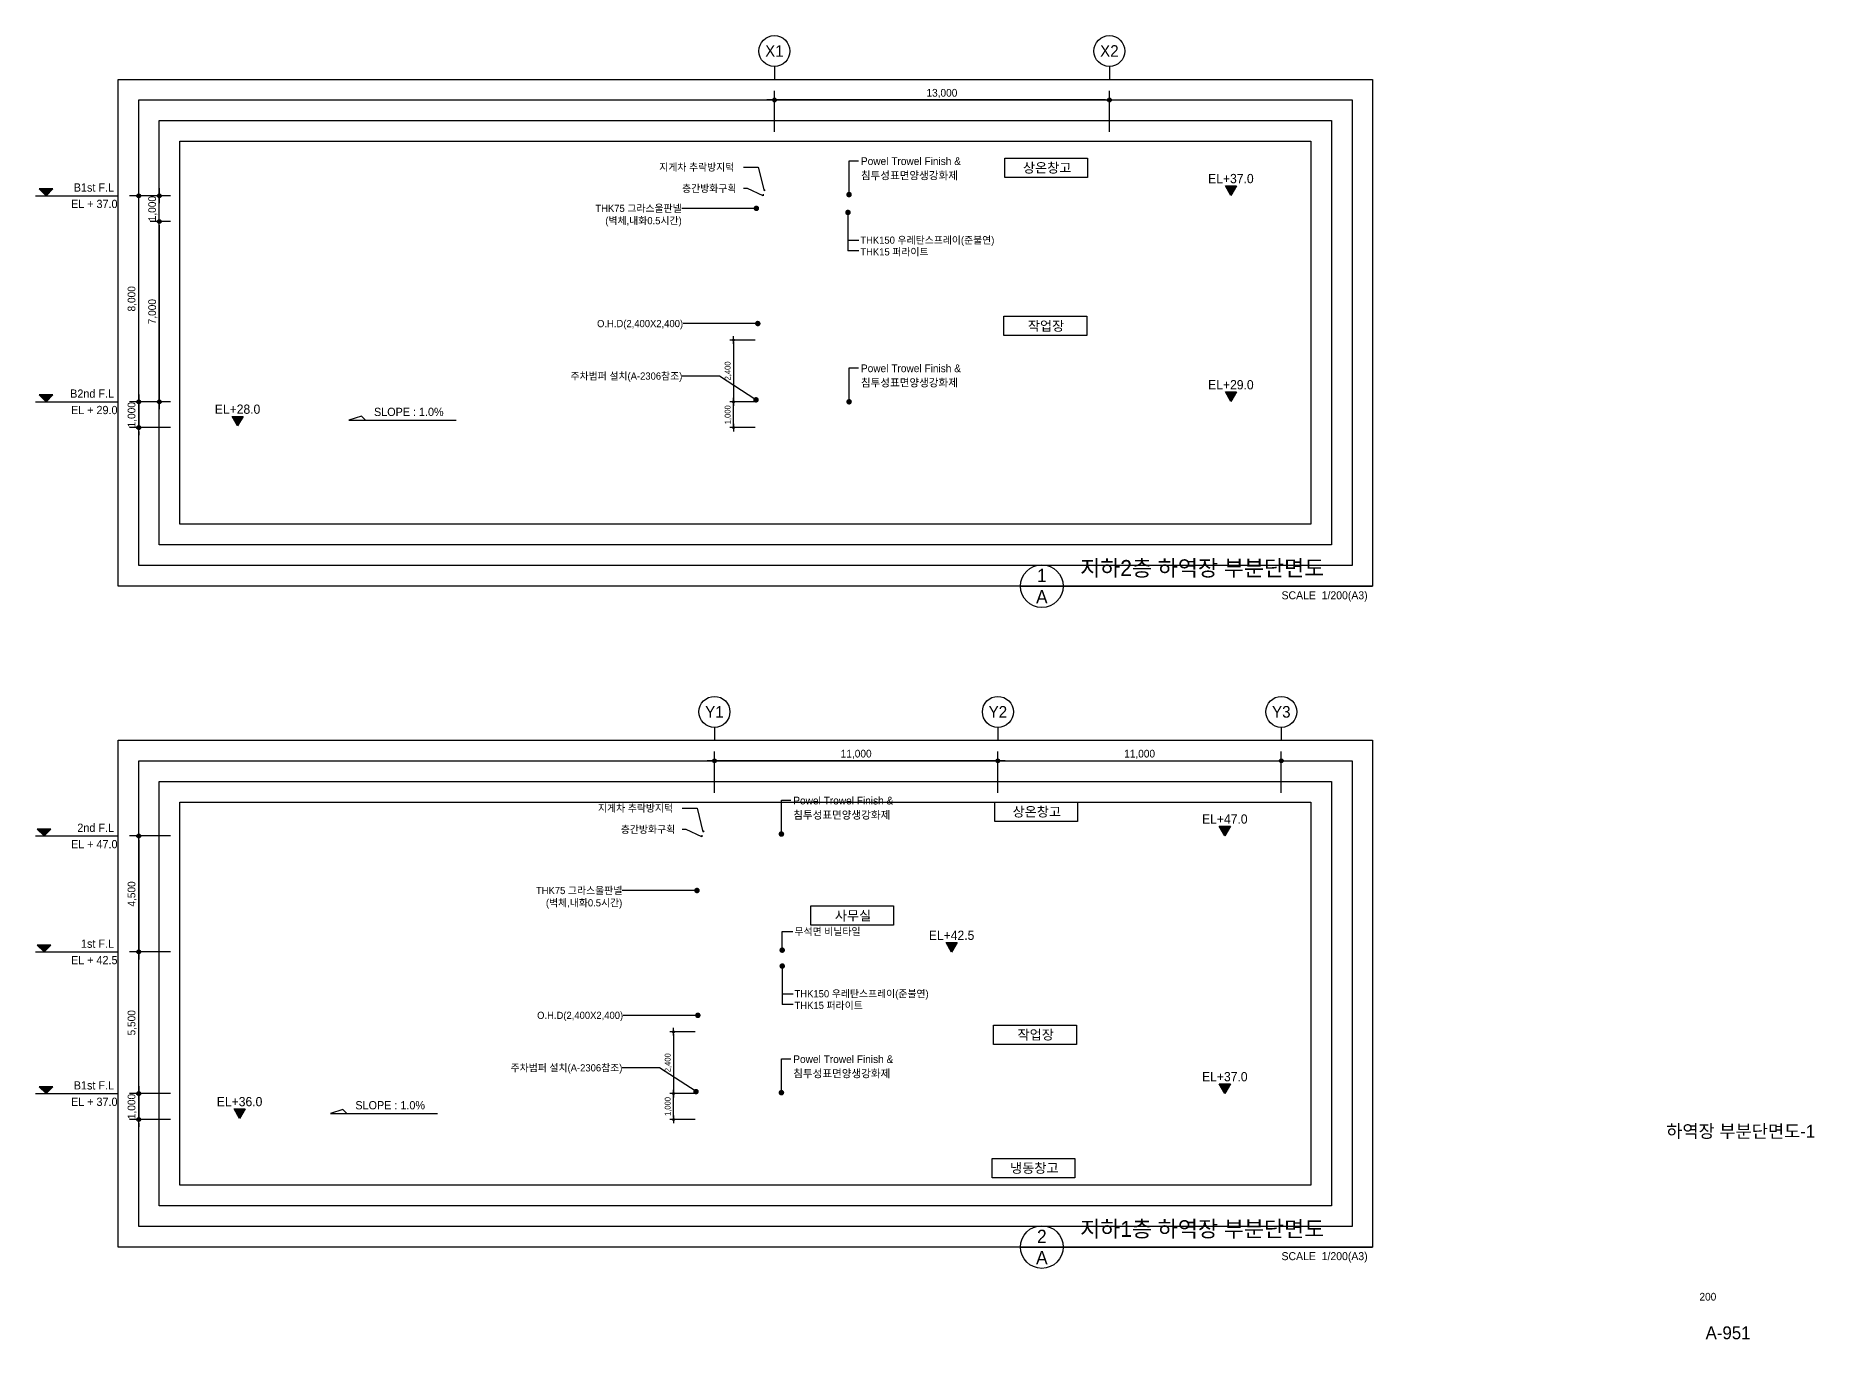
# Model space of a CAD drawing. Header units: millimetres. Extents: x 12103 to 165139, y 2913 to 53520.
# Drawn here: x 12103 to 81140, y 2913 to 53520 of the extents above; entities that cross this region are included whole.
import ezdxf
from ezdxf.enums import TextEntityAlignment as Align

# ---------------------------------------------------------------- set-up
doc = ezdxf.new("R2010")
doc.units = ezdxf.units.MM
for name, color, linetype in [('$ZCDB_AUDIT_GENERATED_600D18', 7, 'Continuous'), ('4A.TEC FORM-TEXT', 3, 'Continuous'), ('4A.TEC TEXT', 7, 'Continuous'), ('4A.TEC TEXT 2', 3, 'Continuous'), ('4A.TEC 심볼', 7, 'Continuous'), ('MK', 7, 'Continuous'), ('㈜SE&C DIM', 7, 'Continuous'), ('㈜SE&C TEXT 1', 3, 'Continuous'), ('㈜SE&C 벽체 3', 4, 'Continuous'), ('㈜SE&C 심볼', 7, 'Continuous')]:
    doc.layers.add(name, color=color, linetype=linetype)
doc.layers.add('DEFPOINT', color=135, linetype='Continuous', plot=False)
doc.styles.add('ARTINT-A1.$0$돋움', font='')
doc.styles.add('GHS', font='malgun.ttf')
doc.styles.add('나눔고딕', font='')
doc.styles.add('돋움', font='')
doc.styles.add('돋음체', font='')
doc.styles.add('울릉도L', font='')
doc.styles.get('ARTINT-A1.$0$돋움').set_extended_font_data('Dotum')
doc.styles.get('나눔고딕').set_extended_font_data('Dotum')
doc.styles.get('돋움').set_extended_font_data('Dotum')
doc.styles.get('돋음체').set_extended_font_data('Dotum')
doc.styles.get('울릉도L').set_extended_font_data('Dotum')
doc.dimstyles.new('DIM_600(외부치수)', dxfattribs={"dimscale": 400, "dimtxt": 3.3, "dimasz": 1, "dimexe": 2, "dimexo": 2, "dimgap": 1, "dimtad": 1, "dimdec": 0, "dimdsep": 46, "dimlunit": 6, "dimtxsty": '나눔고딕', "dimblk1": 'DIMDOT', "dimblk2": 'DIMDOT', "dimsah": 1, "dimcen": 2.5, "dimdle": 1.5, "dimclrd": 8, "dimclre": 8, "dimclrt": 3, "dimadec": 0, "dimazin": 0, "dimtfac": 1, "dimtdec": 0, "dimtix": 1, "dimtmove": 2, "dimatfit": 3, "dimldrblk": 'DIMDOT', "dimfxl": 1, "dimtvp": 1, "dimtolj": 1, "dimtzin": 0, "dimarcsym": 0})

# ---------------------------------------------------------------- blocks, each defined once
blk = doc.blocks.new('ccs122')
at = {"layer": '4A.TEC 심볼'}
blk.add_line((0, 8), (0, 3), dxfattribs=at)
blk.add_circle((0, 14), 6, dxfattribs=at)
at = {"layer": '4A.TEC TEXT 2', "color": 3, "style": 'GHS'}
blk.add_attdef('NO', text='', height=4.5, dxfattribs=at).set_placement((-0.01, 14.02), align=Align.MIDDLE_CENTER)
blk = doc.blocks.new('DIMDOT')
at = {"color": 0}
blk.add_line((-2, 0), (2, 0), dxfattribs=at)
for radius in [0.5, 0.25]:
    blk.add_circle((0, 0), radius, dxfattribs=at)
blk = doc.blocks.new('*D9')
at = {"layer": '$ZCDB_AUDIT_GENERATED_600D18', "color": 8, "lineweight": -2, "transparency": 16777216}
for p, q in [((40777, 49780), (40777, 51380)), ((53777, 49780), (53777, 51380)), ((53633, 51020), (40921, 51020))]:
    blk.add_line(p, q, dxfattribs=at)
at = {"layer": 'Defpoints', "color": 0, "transparency": 16777216}
for p in [(40777, 51020), (40777, 49420), (53777, 49420)]:
    blk.add_point(p, dxfattribs=at)
at = {"layer": '$ZCDB_AUDIT_GENERATED_600D18', "color": 8, "lineweight": -2, "transparency": 16777216, "xscale": 144, "yscale": 144, "zscale": 144, "rotation": 180}
blk.add_blockref('DIMDOT', (40777, 51020), dxfattribs=at)
at = {"layer": '$ZCDB_AUDIT_GENERATED_600D18', "color": 8, "lineweight": -2, "transparency": 16777216, "xscale": 144, "yscale": 144, "zscale": 144}
blk.add_blockref('DIMDOT', (53777, 51020), dxfattribs=at)
at = {"layer": '$ZCDB_AUDIT_GENERATED_600D18', "color": 3, "transparency": 16777216, "insert": (47277, 51271), "char_height": 300, "attachment_point": 5, "style": '나눔고딕'}
blk.add_mtext('\\A1;13,000', dxfattribs=at)
blk = doc.blocks.new('*D10')
at = {"layer": '$ZCDB_AUDIT_GENERATED_600D18', "color": 8, "lineweight": -2, "transparency": 16777216}
for p, q in [((38450, 24130), (38450, 25730)), ((49450, 24130), (49450, 25730)), ((49306, 25370), (38594, 25370))]:
    blk.add_line(p, q, dxfattribs=at)
at = {"layer": 'Defpoints', "color": 0, "transparency": 16777216}
for p in [(38450, 25370), (38450, 23770), (49450, 23770)]:
    blk.add_point(p, dxfattribs=at)
at = {"layer": '$ZCDB_AUDIT_GENERATED_600D18', "color": 8, "lineweight": -2, "transparency": 16777216, "xscale": 144, "yscale": 144, "zscale": 144, "rotation": 180}
blk.add_blockref('DIMDOT', (38450, 25370), dxfattribs=at)
at = {"layer": '$ZCDB_AUDIT_GENERATED_600D18', "color": 8, "lineweight": -2, "transparency": 16777216, "xscale": 144, "yscale": 144, "zscale": 144}
blk.add_blockref('DIMDOT', (49450, 25370), dxfattribs=at)
at = {"layer": '$ZCDB_AUDIT_GENERATED_600D18', "color": 3, "transparency": 16777216, "insert": (43950, 25621), "char_height": 300, "attachment_point": 5, "style": '나눔고딕'}
blk.add_mtext('\\A1;11,000', dxfattribs=at)
blk = doc.blocks.new('*D11')
at = {"layer": '$ZCDB_AUDIT_GENERATED_600D18', "color": 8, "lineweight": -2, "transparency": 16777216}
for p, q in [((49450, 24130), (49450, 25730)), ((60450, 24130), (60450, 25730)), ((49594, 25370), (60306, 25370))]:
    blk.add_line(p, q, dxfattribs=at)
at = {"layer": 'Defpoints', "color": 0, "transparency": 16777216}
for p in [(60450, 25370), (49450, 23770), (60450, 23770)]:
    blk.add_point(p, dxfattribs=at)
at = {"layer": '$ZCDB_AUDIT_GENERATED_600D18', "color": 8, "lineweight": -2, "transparency": 16777216, "xscale": 144, "yscale": 144, "zscale": 144, "rotation": 180}
blk.add_blockref('DIMDOT', (49450, 25370), dxfattribs=at)
at = {"layer": '$ZCDB_AUDIT_GENERATED_600D18', "color": 8, "lineweight": -2, "transparency": 16777216, "xscale": 144, "yscale": 144, "zscale": 144}
blk.add_blockref('DIMDOT', (60450, 25370), dxfattribs=at)
at = {"layer": '$ZCDB_AUDIT_GENERATED_600D18', "color": 3, "transparency": 16777216, "insert": (54950, 25621), "char_height": 300, "attachment_point": 5, "style": '나눔고딕'}
blk.add_mtext('\\A1;11,000', dxfattribs=at)
blk = doc.blocks.new('A$Ce075d0a7')
at = {"layer": '㈜SE&C 심볼', "color": 1}
for p, q in [((107, 1419), (468, 1419)), ((107, 107), (107, 1419))]:
    blk.add_line(p, q, dxfattribs=at)
at = {"layer": '㈜SE&C 심볼', "color": 1, "const_width": 107}
blk.add_lwpolyline([(107, 53, 1), (107, 160, 1)], format="xyb", close=True, dxfattribs=at)
at = {"layer": '4A.TEC TEXT', "style": '돋움'}
for s, p in [('Powel Trowel Finish &', (567, 1406)), ('침투성표면양생강화제', (567, 849))]:
    blk.add_text(s, height=300, dxfattribs=at).set_placement(p, align=Align.MIDDLE_LEFT)
blk = doc.blocks.new('*D16')
at = {"layer": '$ZCDB_AUDIT_GENERATED_600D18', "color": 8, "lineweight": -2, "transparency": 16777216}
for p, q in [((17345, 47303), (16545, 47303)), ((16905, 47447), (16905, 47591)), ((16905, 46303), (16905, 47303)), ((17345, 46303), (16545, 46303)), ((16905, 46159), (16905, 46015))]:
    blk.add_line(p, q, dxfattribs=at)
at = {"layer": 'Defpoints', "color": 0, "transparency": 16777216}
for p in [(16905, 47303), (17705, 47303), (17705, 46303)]:
    blk.add_point(p, dxfattribs=at)
at = {"layer": '$ZCDB_AUDIT_GENERATED_600D18', "color": 8, "lineweight": -2, "transparency": 16777216, "xscale": 144, "yscale": 144, "zscale": 144}
for p, rotation in [((16905, 47303), 270), ((16905, 46303), 90)]:
    blk.add_blockref('DIMDOT', p, dxfattribs=dict(at, rotation=rotation))
at = {"layer": '$ZCDB_AUDIT_GENERATED_600D18', "color": 3, "transparency": 16777216, "insert": (16654, 46803), "char_height": 300, "attachment_point": 5, "rotation": 90, "style": '나눔고딕'}
blk.add_mtext('\\A1;1,000', dxfattribs=at)
blk = doc.blocks.new('*D17')
at = {"layer": '$ZCDB_AUDIT_GENERATED_600D18', "color": 8, "lineweight": -2, "transparency": 16777216}
for p, q in [((17345, 47303), (15745, 47303)), ((16105, 39447), (16105, 47159)), ((17345, 39303), (15745, 39303))]:
    blk.add_line(p, q, dxfattribs=at)
at = {"layer": 'Defpoints', "color": 0, "transparency": 16777216}
for p in [(16105, 47303), (17705, 47303), (17705, 39303)]:
    blk.add_point(p, dxfattribs=at)
at = {"layer": '$ZCDB_AUDIT_GENERATED_600D18', "color": 8, "lineweight": -2, "transparency": 16777216, "xscale": 144, "yscale": 144, "zscale": 144}
for p, rotation in [((16105, 47303), 90), ((16105, 39303), 270)]:
    blk.add_blockref('DIMDOT', p, dxfattribs=dict(at, rotation=rotation))
at = {"layer": '$ZCDB_AUDIT_GENERATED_600D18', "color": 3, "transparency": 16777216, "insert": (15854, 43303), "char_height": 300, "attachment_point": 5, "rotation": 90, "style": '나눔고딕'}
blk.add_mtext('\\A1;8,000', dxfattribs=at)
blk = doc.blocks.new('*D18')
at = {"layer": '$ZCDB_AUDIT_GENERATED_600D18', "color": 8, "lineweight": -2, "transparency": 16777216}
for p, q in [((17345, 46303), (16545, 46303)), ((16905, 46159), (16905, 39447)), ((17345, 39303), (16545, 39303))]:
    blk.add_line(p, q, dxfattribs=at)
at = {"layer": 'Defpoints', "color": 0, "transparency": 16777216}
for p in [(17705, 46303), (16905, 39303), (17705, 39303)]:
    blk.add_point(p, dxfattribs=at)
at = {"layer": '$ZCDB_AUDIT_GENERATED_600D18', "color": 8, "lineweight": -2, "transparency": 16777216, "xscale": 144, "yscale": 144, "zscale": 144}
for p, rotation in [((16905, 46303), 90), ((16905, 39303), 270)]:
    blk.add_blockref('DIMDOT', p, dxfattribs=dict(at, rotation=rotation))
at = {"layer": '$ZCDB_AUDIT_GENERATED_600D18', "color": 3, "transparency": 16777216, "insert": (16654, 42803), "char_height": 300, "attachment_point": 5, "rotation": 90, "style": '나눔고딕'}
blk.add_mtext('\\A1;7,000', dxfattribs=at)
blk = doc.blocks.new('*D19')
at = {"layer": '$ZCDB_AUDIT_GENERATED_600D18', "color": 8, "lineweight": -2, "transparency": 16777216}
for p, q in [((16105, 39447), (16105, 39591)), ((17345, 39303), (15745, 39303)), ((16105, 39303), (16105, 38303)), ((17345, 38303), (15745, 38303)), ((16105, 38159), (16105, 38015))]:
    blk.add_line(p, q, dxfattribs=at)
at = {"layer": 'Defpoints', "color": 0, "transparency": 16777216}
for p in [(17705, 39303), (16105, 38303), (17705, 38303)]:
    blk.add_point(p, dxfattribs=at)
at = {"layer": '$ZCDB_AUDIT_GENERATED_600D18', "color": 8, "lineweight": -2, "transparency": 16777216, "xscale": 144, "yscale": 144, "zscale": 144}
for p, rotation in [((16105, 39303), 270), ((16105, 38303), 90)]:
    blk.add_blockref('DIMDOT', p, dxfattribs=dict(at, rotation=rotation))
at = {"layer": '$ZCDB_AUDIT_GENERATED_600D18', "color": 3, "transparency": 16777216, "insert": (15854, 38803), "char_height": 300, "attachment_point": 5, "rotation": 90, "style": '나눔고딕'}
blk.add_mtext('\\A1;1,000', dxfattribs=at)
blk = doc.blocks.new('*D20')
at = {"layer": '$ZCDB_AUDIT_GENERATED_600D18', "color": 8, "lineweight": -2, "transparency": 16777216}
for p, q in [((17345, 17953), (15745, 17953)), ((16105, 12597), (16105, 17809)), ((17345, 12453), (15745, 12453))]:
    blk.add_line(p, q, dxfattribs=at)
at = {"layer": 'Defpoints', "color": 0, "transparency": 16777216}
for p in [(16105, 17953), (17705, 17953), (17705, 12453)]:
    blk.add_point(p, dxfattribs=at)
at = {"layer": '$ZCDB_AUDIT_GENERATED_600D18', "color": 8, "lineweight": -2, "transparency": 16777216, "xscale": 144, "yscale": 144, "zscale": 144}
for p, rotation in [((16105, 17953), 90), ((16105, 12453), 270)]:
    blk.add_blockref('DIMDOT', p, dxfattribs=dict(at, rotation=rotation))
at = {"layer": '$ZCDB_AUDIT_GENERATED_600D18', "color": 3, "transparency": 16777216, "insert": (15854, 15203), "char_height": 300, "attachment_point": 5, "rotation": 90, "style": '나눔고딕'}
blk.add_mtext('\\A1;5,500', dxfattribs=at)
blk = doc.blocks.new('*D21')
at = {"layer": '$ZCDB_AUDIT_GENERATED_600D18', "color": 8, "lineweight": -2, "transparency": 16777216}
for p, q in [((17345, 12453), (15745, 12453)), ((16105, 12597), (16105, 12741)), ((16105, 12453), (16105, 11453)), ((17345, 11453), (15745, 11453)), ((16105, 11309), (16105, 11165))]:
    blk.add_line(p, q, dxfattribs=at)
at = {"layer": 'Defpoints', "color": 0, "transparency": 16777216}
for p in [(17705, 12453), (16105, 11453), (17705, 11453)]:
    blk.add_point(p, dxfattribs=at)
at = {"layer": '$ZCDB_AUDIT_GENERATED_600D18', "color": 8, "lineweight": -2, "transparency": 16777216, "xscale": 144, "yscale": 144, "zscale": 144}
for p, rotation in [((16105, 12453), 270), ((16105, 11453), 90)]:
    blk.add_blockref('DIMDOT', p, dxfattribs=dict(at, rotation=rotation))
at = {"layer": '$ZCDB_AUDIT_GENERATED_600D18', "color": 3, "transparency": 16777216, "insert": (15854, 11953), "char_height": 300, "attachment_point": 5, "rotation": 90, "style": '나눔고딕'}
blk.add_mtext('\\A1;1,000', dxfattribs=at)
blk = doc.blocks.new('*D22')
at = {"layer": '$ZCDB_AUDIT_GENERATED_600D18', "color": 8, "lineweight": -2, "transparency": 16777216}
for p, q in [((17345, 22453), (15745, 22453)), ((16105, 22309), (16105, 18097)), ((17345, 17953), (15745, 17953))]:
    blk.add_line(p, q, dxfattribs=at)
at = {"layer": 'Defpoints', "color": 0, "transparency": 16777216}
for p in [(17705, 22453), (16105, 17953), (17705, 17953)]:
    blk.add_point(p, dxfattribs=at)
at = {"layer": '$ZCDB_AUDIT_GENERATED_600D18', "color": 8, "lineweight": -2, "transparency": 16777216, "xscale": 144, "yscale": 144, "zscale": 144}
for p, rotation in [((16105, 22453), 90), ((16105, 17953), 270)]:
    blk.add_blockref('DIMDOT', p, dxfattribs=dict(at, rotation=rotation))
at = {"layer": '$ZCDB_AUDIT_GENERATED_600D18', "color": 3, "transparency": 16777216, "insert": (15854, 20203), "char_height": 300, "attachment_point": 5, "rotation": 90, "style": '나눔고딕'}
blk.add_mtext('\\A1;4,500', dxfattribs=at)
blk = doc.blocks.new('*D27')
at = {"layer": 'Defpoints', "color": 0, "transparency": 16777216}
for p in [(39192, 39303), (40177, 39303), (40177, 38303)]:
    blk.add_point(p, dxfattribs=at)
at = {"layer": '㈜SE&C DIM', "color": 8, "lineweight": -2, "transparency": 16777216}
for p, q in [((40027, 39303), (39042, 39303)), ((39192, 38378), (39192, 39228)), ((40027, 38303), (39042, 38303))]:
    blk.add_line(p, q, dxfattribs=at)
at = {"layer": '㈜SE&C DIM', "color": 8, "lineweight": -2, "transparency": 16777216, "xscale": 75, "yscale": 75, "zscale": 75}
for p, rotation in [((39192, 39303), 90), ((39192, 38303), 270)]:
    blk.add_blockref('DIMDOT', p, dxfattribs=dict(at, rotation=rotation))
at = {"layer": '㈜SE&C DIM', "color": 3, "transparency": 16777216, "insert": (38982, 38803), "char_height": 225, "attachment_point": 5, "rotation": 90, "style": '나눔고딕'}
blk.add_mtext('\\A1;1,000', dxfattribs=at)
blk = doc.blocks.new('*D28')
at = {"layer": 'Defpoints', "color": 0, "transparency": 16777216}
for p in [(40177, 41703), (39192, 39303), (40177, 39303)]:
    blk.add_point(p, dxfattribs=at)
at = {"layer": '㈜SE&C DIM', "color": 8, "lineweight": -2, "transparency": 16777216}
for p, q in [((40027, 41703), (39042, 41703)), ((39192, 41628), (39192, 39378)), ((40027, 39303), (39042, 39303))]:
    blk.add_line(p, q, dxfattribs=at)
at = {"layer": '㈜SE&C DIM', "color": 8, "lineweight": -2, "transparency": 16777216, "xscale": 75, "yscale": 75, "zscale": 75}
for p, rotation in [((39192, 41703), 90), ((39192, 39303), 270)]:
    blk.add_blockref('DIMDOT', p, dxfattribs=dict(at, rotation=rotation))
at = {"layer": '㈜SE&C DIM', "color": 3, "transparency": 16777216, "insert": (38982, 40503), "char_height": 225, "attachment_point": 5, "rotation": 90, "style": '나눔고딕'}
blk.add_mtext('\\A1;2,400', dxfattribs=at)
blk = doc.blocks.new('*D29')
at = {"layer": 'Defpoints', "color": 0, "transparency": 16777216}
for p in [(36865, 12453), (37850, 12453), (37850, 11453)]:
    blk.add_point(p, dxfattribs=at)
at = {"layer": '㈜SE&C DIM', "color": 8, "lineweight": -2, "transparency": 16777216}
for p, q in [((37700, 12453), (36715, 12453)), ((36865, 11528), (36865, 12378)), ((37700, 11453), (36715, 11453))]:
    blk.add_line(p, q, dxfattribs=at)
at = {"layer": '㈜SE&C DIM', "color": 8, "lineweight": -2, "transparency": 16777216, "xscale": 75, "yscale": 75, "zscale": 75}
for p, rotation in [((36865, 12453), 90), ((36865, 11453), 270)]:
    blk.add_blockref('DIMDOT', p, dxfattribs=dict(at, rotation=rotation))
at = {"layer": '㈜SE&C DIM', "color": 3, "transparency": 16777216, "insert": (36655, 11953), "char_height": 225, "attachment_point": 5, "rotation": 90, "style": '나눔고딕'}
blk.add_mtext('\\A1;1,000', dxfattribs=at)
blk = doc.blocks.new('*D30')
at = {"layer": 'Defpoints', "color": 0, "transparency": 16777216}
for p in [(37850, 14853), (36865, 12453), (37850, 12453)]:
    blk.add_point(p, dxfattribs=at)
at = {"layer": '㈜SE&C DIM', "color": 8, "lineweight": -2, "transparency": 16777216}
for p, q in [((37700, 14853), (36715, 14853)), ((36865, 14778), (36865, 12528)), ((37700, 12453), (36715, 12453))]:
    blk.add_line(p, q, dxfattribs=at)
at = {"layer": '㈜SE&C DIM', "color": 8, "lineweight": -2, "transparency": 16777216, "xscale": 75, "yscale": 75, "zscale": 75}
for p, rotation in [((36865, 14853), 90), ((36865, 12453), 270)]:
    blk.add_blockref('DIMDOT', p, dxfattribs=dict(at, rotation=rotation))
at = {"layer": '㈜SE&C DIM', "color": 3, "transparency": 16777216, "insert": (36655, 13653), "char_height": 225, "attachment_point": 5, "rotation": 90, "style": '나눔고딕'}
blk.add_mtext('\\A1;2,400', dxfattribs=at)

msp = doc.modelspace()

# ---------------------------------------------------------------- hatches: boundary and pattern name
at = {"layer": '㈜SE&C 심볼'}
for points in [[(58493.31, 47318.6), (58278.19, 47691.2), (58708.43, 47691.2)], [(12244.87, 47570.18), (12511.73, 47303.33), (12778.59, 47570.18)], [(12244.87, 39570.18), (12511.73, 39303.33), (12778.59, 39570.18)], [(58493.31, 39316.48), (58278.19, 39689.08), (58708.43, 39689.08)], [(19941.17, 38368.09), (19726.05, 38740.69), (20156.29, 38740.69)], [(58257.1, 22460.85), (58041.98, 22833.45), (58472.22, 22833.45)], [(12163.44, 22720.18), (12430.29, 22453.33), (12697.15, 22720.18)], [(12163.44, 18220.18), (12430.29, 17953.33), (12697.15, 18220.18)], [(47653.86, 17948.41), (47438.73, 18321.01), (47868.98, 18321.01)], [(12244.87, 12720.18), (12511.73, 12453.33), (12778.59, 12720.18)], [(58257.1, 12460.85), (58041.98, 12833.45), (58472.22, 12833.45)], [(20020.22, 11492.33), (19805.1, 11864.93), (20235.34, 11864.93)]]:
    msp.add_hatch(color=256, dxfattribs=at).paths.add_polyline_path(points)

# ---------------------------------------------------------------- linework, layer by layer
for points in [[(52932.95, 48013.31), (49721.71, 48013.31), (49721.71, 48763.31), (52932.95, 48763.31)], [(52896.26, 41874.21), (49685.01, 41874.21), (49685.01, 42624.21), (52896.26, 42624.21)], [(52538.06, 23020), (49326.81, 23020), (49326.81, 23770), (52538.06, 23770)], [(45405.07, 18986.29), (42193.82, 18986.29), (42193.82, 19736.29), (45405.07, 19736.29)], [(52496.73, 14364.01), (49285.48, 14364.01), (49285.48, 15114.01), (52496.73, 15114.01)], [(52442.46, 9190.6), (49231.21, 9190.6), (49231.21, 9940.6), (52442.46, 9940.6)]]:
    msp.add_lwpolyline(points, close=True)
at = {"layer": '4A.TEC 심볼', "color": 1}
for p, q in [((43631.38, 45579.82), (43631.38, 45162.01)), ((44050.41, 45162.01), (43631.38, 45162.01)), ((41080.11, 16330.31), (41080.11, 15912.5)), ((41499.14, 15912.5), (41080.11, 15912.5))]:
    msp.add_line(p, q, dxfattribs=at)
at = {"layer": '4A.TEC 심볼'}
for p, q in [((50327.58, 32150), (63995, 32150)), ((50327.58, 6500), (63995, 6500))]:
    msp.add_line(p, q, dxfattribs=at)
at = {"layer": '4A.TEC 심볼', "color": 1}
for points in [[(39572.05, 48412.65), (40151.95, 48412.65), (40376.95, 47488.37), (40424.09, 47535.51)], [(40343.62, 47363.28), (40343.62, 47296.62), (39726.59, 47586.63), (39572.05, 47586.63)], [(43631.38, 46654.6), (43631.38, 45579.82), (44050.41, 45579.82)], [(40062.23, 39381.34), (38640.52, 40304.63), (37191.23, 40304.63)], [(37194.07, 23534.07), (37773.97, 23534.07), (37998.97, 22609.79), (38046.12, 22656.93)], [(37965.64, 22484.71), (37965.64, 22418.04), (37348.61, 22708.05), (37194.07, 22708.05)], [(41078.41, 18021.69), (41078.41, 18744.32), (41497.44, 18744.32)], [(41080.11, 17405.09), (41080.11, 16330.31), (41499.14, 16330.31)], [(37735.36, 12531.34), (36313.64, 13454.63), (34864.36, 13454.63)]]:
    msp.add_lwpolyline(points, dxfattribs=at)
at = {"layer": '4A.TEC 심볼', "color": 1, "elevation": 5000}
for points in [[(40076.77, 46814.28), (37178.19, 46814.28)], [(40131.98, 42341.95), (37233.41, 42341.95)], [(37771.04, 20337.08), (34872.46, 20337.08)], [(37805.11, 15491.95), (34906.53, 15491.95)]]:
    msp.add_lwpolyline(points, dxfattribs=at)
at = {"layer": '4A.TEC 심볼', "color": 1, "const_width": 106.74, "elevation": 5000}
for points in [[(40023.39, 46814.28, -1), (40130.14, 46814.28, -1)], [(40078.61, 42341.95, -1), (40185.35, 42341.95, -1)], [(37717.66, 20337.08, -1), (37824.41, 20337.08, -1)], [(37751.73, 15491.95, -1), (37858.48, 15491.95, -1)]]:
    msp.add_lwpolyline(points, format="xyb", close=True, dxfattribs=at)
at = {"layer": '4A.TEC 심볼', "color": 1, "const_width": 106.74}
for points in [[(43631.38, 46707.97, 1), (43631.38, 46601.23, 1)], [(40008.86, 39381.34, -1), (40115.6, 39381.34, -1)], [(41078.41, 18075.06, 1), (41078.41, 17968.31, 1)], [(41080.11, 17458.47, 1), (41080.11, 17351.72, 1)], [(37681.99, 12531.34, -1), (37788.73, 12531.34, -1)]]:
    msp.add_lwpolyline(points, format="xyb", close=True, dxfattribs=at)
at = {"layer": '4A.TEC 심볼'}
for centre in [(51155.58, 32150), (51155.58, 6500)]:
    msp.add_circle(centre, 828, dxfattribs=at)
at = {"layer": 'DEFPOINT'}
for points in [[(15305, 51820), (63995, 51820), (63995, 32150), (15305, 32150)], [(16105, 51020), (63195, 51020), (63195, 32950), (16105, 32950)], [(16905, 50220), (62395, 50220), (62395, 33750), (16905, 33750)], [(17705, 49420), (61595, 49420), (61595, 34550), (17705, 34550)], [(15305, 26170), (63995, 26170), (63995, 6500), (15305, 6500)], [(16105, 25370), (63195, 25370), (63195, 7300), (16105, 7300)], [(16905, 24570), (62395, 24570), (62395, 8100), (16905, 8100)], [(17705, 23770), (61595, 23770), (61595, 8900), (17705, 8900)]]:
    msp.add_lwpolyline(points, close=True, dxfattribs=at)
at = {"layer": 'MK'}
for points in [[(24905.6, 38593.99), (24745.49, 38754.11), (24265.15, 38593.99), (28428.12, 38593.99)], [(24182.83, 11683), (24022.72, 11843.11), (23542.37, 11683), (27705.35, 11683)]]:
    msp.add_lwpolyline(points, dxfattribs=at)
at = {"layer": '㈜SE&C 벽체 3', "color": 252}
for points in [[(58493.31, 47318.6), (58278.19, 47691.2), (58708.43, 47691.2), (58493.31, 47318.6)], [(58493.31, 39316.48), (58278.19, 39689.08), (58708.43, 39689.08), (58493.31, 39316.48)], [(19941.17, 38368.09), (19726.05, 38740.69), (20156.29, 38740.69), (19941.17, 38368.09)], [(58257.1, 22460.85), (58041.98, 22833.45), (58472.22, 22833.45), (58257.1, 22460.85)], [(47653.86, 17948.41), (47438.73, 18321.01), (47868.98, 18321.01), (47653.86, 17948.41)], [(58257.1, 12460.85), (58041.98, 12833.45), (58472.22, 12833.45), (58257.1, 12460.85)], [(20020.22, 11492.33), (19805.1, 11864.93), (20235.34, 11864.93), (20020.22, 11492.33)]]:
    msp.add_lwpolyline(points, close=True, dxfattribs=at)
at = {"layer": '㈜SE&C 심볼'}
for p, q in [((12102.71, 47303.33), (15305, 47303.33)), ((12102.71, 39303.33), (15305, 39303.33)), ((12102.71, 22453.33), (15305, 22453.33)), ((12102.71, 17953.33), (15305, 17953.33)), ((12102.71, 12453.33), (15305, 12453.33))]:
    msp.add_line(p, q, dxfattribs=at)
for points in [[(12511.73, 47303.33), (12778.59, 47570.18), (12244.87, 47570.18), (12511.73, 47303.33)], [(12511.73, 39303.33), (12778.59, 39570.18), (12244.87, 39570.18), (12511.73, 39303.33)], [(12511.73, 12453.33), (12778.59, 12720.18), (12244.87, 12720.18), (12511.73, 12453.33)]]:
    msp.add_lwpolyline(points, dxfattribs=at)
at = {"layer": '㈜SE&C 심볼', "elevation": -14682.47}
for points in [[(12430.29, 22453.33), (12697.15, 22720.18), (12163.44, 22720.18), (12430.29, 22453.33)], [(12430.29, 17953.33), (12697.15, 18220.18), (12163.44, 18220.18), (12430.29, 17953.33)]]:
    msp.add_lwpolyline(points, dxfattribs=at)

# ---------------------------------------------------------------- block references
for p in [(43567.89, 47240.49), (43567.89, 39198.88), (40942.1, 22421.56), (40942.1, 12383.61)]:
    msp.add_blockref('A$Ce075d0a7', p)
at = {"layer": '4A.TEC 심볼'}
ref = msp.add_blockref('ccs122', (40776.95, 51520), dxfattribs=dict(at, xscale=99.99999954993666, yscale=99.99999954993666, zscale=99.99999954993666))
ref.add_attrib('NO', 'X1', dxfattribs={"layer": '0', "color": 3, "height": 450, "style": '울릉도L'}).set_placement((40776.33, 52921.79, -1666.67), align=Align.MIDDLE_CENTER)
ref = msp.add_blockref('ccs122', (53776.95, 51520), dxfattribs=dict(at, xscale=99.99999954993666, yscale=99.99999954993666, zscale=99.99999954993666))
ref.add_attrib('NO', 'X2', dxfattribs={"layer": '0', "color": 3, "height": 450, "style": '울릉도L'}).set_placement((53776.33, 52921.79, -1666.67), align=Align.MIDDLE_CENTER)
ref = msp.add_blockref('ccs122', (38450.07, 25870), dxfattribs=dict(at, xscale=99.99999954993666, yscale=99.99999954993666, zscale=99.99999954993666))
ref.add_attrib('NO', 'Y1', dxfattribs={"layer": '0', "color": 3, "height": 450, "style": '울릉도L'}).set_placement((38449.45, 27271.79, -1666.67), align=Align.MIDDLE_CENTER)
ref = msp.add_blockref('ccs122', (49450.07, 25870), dxfattribs=dict(at, xscale=99.99999954993666, yscale=99.99999954993666, zscale=99.99999954993666))
ref.add_attrib('NO', 'Y2', dxfattribs={"layer": '0', "color": 3, "height": 450, "style": '울릉도L'}).set_placement((49449.45, 27271.79, -1666.67), align=Align.MIDDLE_CENTER)
ref = msp.add_blockref('ccs122', (60450.07, 25870), dxfattribs=dict(at, xscale=99.99999954993666, yscale=99.99999954993666, zscale=99.99999954993666))
ref.add_attrib('NO', 'Y3', dxfattribs={"layer": '0', "color": 3, "height": 450, "style": '울릉도L'}).set_placement((60449.45, 27271.79, -1666.67), align=Align.MIDDLE_CENTER)

# ---------------------------------------------------------------- texts
at = {"layer": '4A.TEC FORM-TEXT', "style": '돋움'}
msp.add_text('A-951', height=500, dxfattribs=at).set_placement((77788.92, 2919.86), align=Align.CENTER)
at = {"layer": '4A.TEC TEXT', "style": '돋움'}
for s, p in [('지게차 추락방지턱', (36307.68, 48412.65)), ('층간방화구획', (37194.4, 47586.63)), ('THK150 우레탄스프레이(준불연)', (44110.41, 45579.82)), ('THK15 퍼라이트', (44110.41, 45125.59)), ('지게차 추락방지턱', (33929.7, 23534.07)), ('층간방화구획', (34816.42, 22708.05)), ('무석면 비닐타일', (41557.44, 18744.32)), ('THK150 우레탄스프레이(준불연)', (41559.14, 16330.31)), ('THK15 퍼라이트', (41559.14, 15876.08))]:
    msp.add_text(s, height=280, dxfattribs=at).set_placement(p, align=Align.MIDDLE_LEFT)
at = {"layer": '4A.TEC TEXT', "color": 3, "style": '돋음체'}
for s, p in [('상온창고', (51363.08, 48388.31)), ('작업장', (51319.27, 42249.21)), ('상온창고', (50961.07, 23395)), ('사무실', (43828.08, 19361.29)), ('작업장', (50919.74, 14739.01)), ('냉동창고', (50865.48, 9565.6))]:
    msp.add_text(s, height=375, dxfattribs=at).set_placement(p, align=Align.MIDDLE_CENTER)
at = {"layer": '4A.TEC TEXT', "style": '돋움'}
for s, p in [('THK75 그라스울판넬', (37178.19, 46814.28, 5000)), ('(벽체,내화0.5시간)', (37178.19, 46337.01, 5000)), ('O.H.D(2,400X2,400)', (37233.41, 42341.95, 5000)), ('주차범퍼 설치(A-2306참조)', (37203.77, 40304.63)), ('THK75 그라스울판넬', (34872.46, 20337.08, 5000)), ('(벽체,내화0.5시간)', (34872.46, 19859.81, 5000)), ('O.H.D(2,400X2,400)', (34906.53, 15491.95, 5000)), ('주차범퍼 설치(A-2306참조)', (34876.89, 13454.63))]:
    msp.add_text(s, height=280, dxfattribs=at).set_placement(p, align=Align.MIDDLE_RIGHT)
at = {"layer": '4A.TEC TEXT 2', "color": 3, "style": '나눔고딕'}
for s, p in [('지하2층 하역장 부분단면도', (52641.36, 32357)), ('지하1층 하역장 부분단면도', (52641.36, 6707))]:
    msp.add_text(s, height=621, dxfattribs=at).set_placement(p, align=Align.BOTTOM_LEFT)
for s, p in [('1', (51155.58, 32564)), ('A', (51155.58, 31736)), ('2', (51155.58, 6914)), ('A', (51155.58, 6086))]:
    msp.add_text(s, height=517.5, dxfattribs=at).set_placement(p, align=Align.MIDDLE)
for p in [(63800.59, 31546.72), (63800.59, 5896.72)]:
    msp.add_text('SCALE  1/200(A3)', height=310.5, dxfattribs=at).set_placement(p, align=Align.BOTTOM_RIGHT)
at = {"layer": '4A.TEC TEXT 2', "style": '나눔고딕'}
for s, height, p in [('하역장 부분단면도-1', 500, (78280.7, 10742.9)), ('200', 300, (77004.95, 4419.84))]:
    msp.add_text(s, height=height, dxfattribs=at).set_placement(p, align=Align.CENTER)
at = {"layer": 'MK', "style": '돋움'}
for p in [(25237.57, 38754.11), (24514.79, 11843.11)]:
    msp.add_text('SLOPE : 1.0%%%', height=320.229, dxfattribs=at).set_placement(p)
at = {"layer": '㈜SE&C TEXT 1', "style": '돋움'}
for s, p in [('EL+37.0', (58493.31, 47789.83)), ('EL+29.0', (58493.31, 39787.71)), ('EL+28.0', (19941.17, 38839.32)), ('EL+47.0', (58257.1, 22932.08)), ('EL+42.5', (47653.86, 18419.65)), ('EL+37.0', (58257.1, 12932.08)), ('EL+36.0', (20020.22, 11963.56))]:
    msp.add_text(s, height=359.847, dxfattribs=at).set_placement(p, align=Align.CENTER)
at = {"layer": '㈜SE&C 심볼', "style": 'ARTINT-A1.$0$돋움'}
for s, p in [('B1st F.L', (15144.89, 47463.44)), ('EL + 37.0', (15282.57, 46826.27)), ('B2nd F.L', (15144.89, 39463.44)), ('EL + 29.0', (15282.57, 38826.27)), ('2nd F.L', (15144.89, 22613.44)), ('EL + 47.0', (15282.57, 21976.27)), ('1st F.L', (15144.89, 18113.44)), ('EL + 42.5', (15282.57, 17476.27)), ('B1st F.L', (15144.89, 12613.44)), ('EL + 37.0', (15282.57, 11976.27))]:
    msp.add_text(s, height=320.229, dxfattribs=at).set_placement(p, align=Align.RIGHT)

# ---------------------------------------------------------------- dimensions: what is measured, and where the dimension line sits
at = {"layer": '$ZCDB_AUDIT_GENERATED_600D18'}
for base, p1, p2, angle, picture, middle in [((40776.95, 51020), (53776.95, 49420), (40776.95, 49420), 180, '*D9', (47276.95, 51271.1)), ((16105, 47303.33), (17705, 39303.33), (17705, 47303.33), 90, '*D17', (15853.9, 43303.33)), ((16905, 47303.33), (17705, 46303.33), (17705, 47303.33), 90, '*D16', (16653.9, 46803.33)), ((16905, 39303.33), (17705, 46303.33), (17705, 39303.33), 270, '*D18', (16653.9, 42803.33)), ((16105, 38303.33), (17705, 39303.33), (17705, 38303.33), 270, '*D19', (15853.9, 38803.33)), ((38450.07, 25370), (49450.07, 23770), (38450.07, 23770), 180, '*D10', (43950.07, 25621.1)), ((60450.07, 25370), (49450.07, 23770), (60450.07, 23770), 0, '*D11', (54950.07, 25621.1)), ((16105, 17953.33), (17705, 22453.33), (17705, 17953.33), 270, '*D22', (15853.9, 20203.33)), ((16105, 17953.33), (17705, 12453.33), (17705, 17953.33), 90, '*D20', (15853.9, 15203.33)), ((16105, 11453.33), (17705, 12453.33), (17705, 11453.33), 270, '*D21', (15853.9, 11953.33))]:
    dim = msp.add_linear_dim(base=base, p1=p1, p2=p2, angle=angle, dimstyle='DIM_600(외부치수)', override={"dimscale": 600, "dimtxt": 0.5, "dimasz": 0.24, "dimexe": 0.6, "dimexo": 0.6, "dimgap": 0.12, "dimdec": 1, "dimdle": 0.5}, dxfattribs=at)
    dim.commit()
    dim.dimension.update_dxf_attribs({"geometry": picture, "text_midpoint": middle})
at = {"layer": '㈜SE&C DIM'}
for base, p1, p2, angle, picture, middle in [((39191.68, 39303.33), (40176.95, 41703.33), (40176.95, 39303.33), 270, '*D28', (38982.36, 40503.33)), ((39191.68, 39303.33), (40176.95, 38303.33), (40176.95, 39303.33), 90, '*D27', (38982.36, 38803.33)), ((36864.81, 12453.33), (37850.07, 14853.33), (37850.07, 12453.33), 270, '*D30', (36655.48, 13653.33)), ((36864.81, 12453.33), (37850.07, 11453.33), (37850.07, 12453.33), 90, '*D29', (36655.48, 11953.33))]:
    dim = msp.add_linear_dim(base=base, p1=p1, p2=p2, angle=angle, dimstyle='DIM_600(외부치수)', override={"dimscale": 75, "dimtxt": 3}, dxfattribs=at)
    dim.commit()
    dim.dimension.update_dxf_attribs({"geometry": picture, "text_midpoint": middle})

doc.saveas('drawing.dxf')
